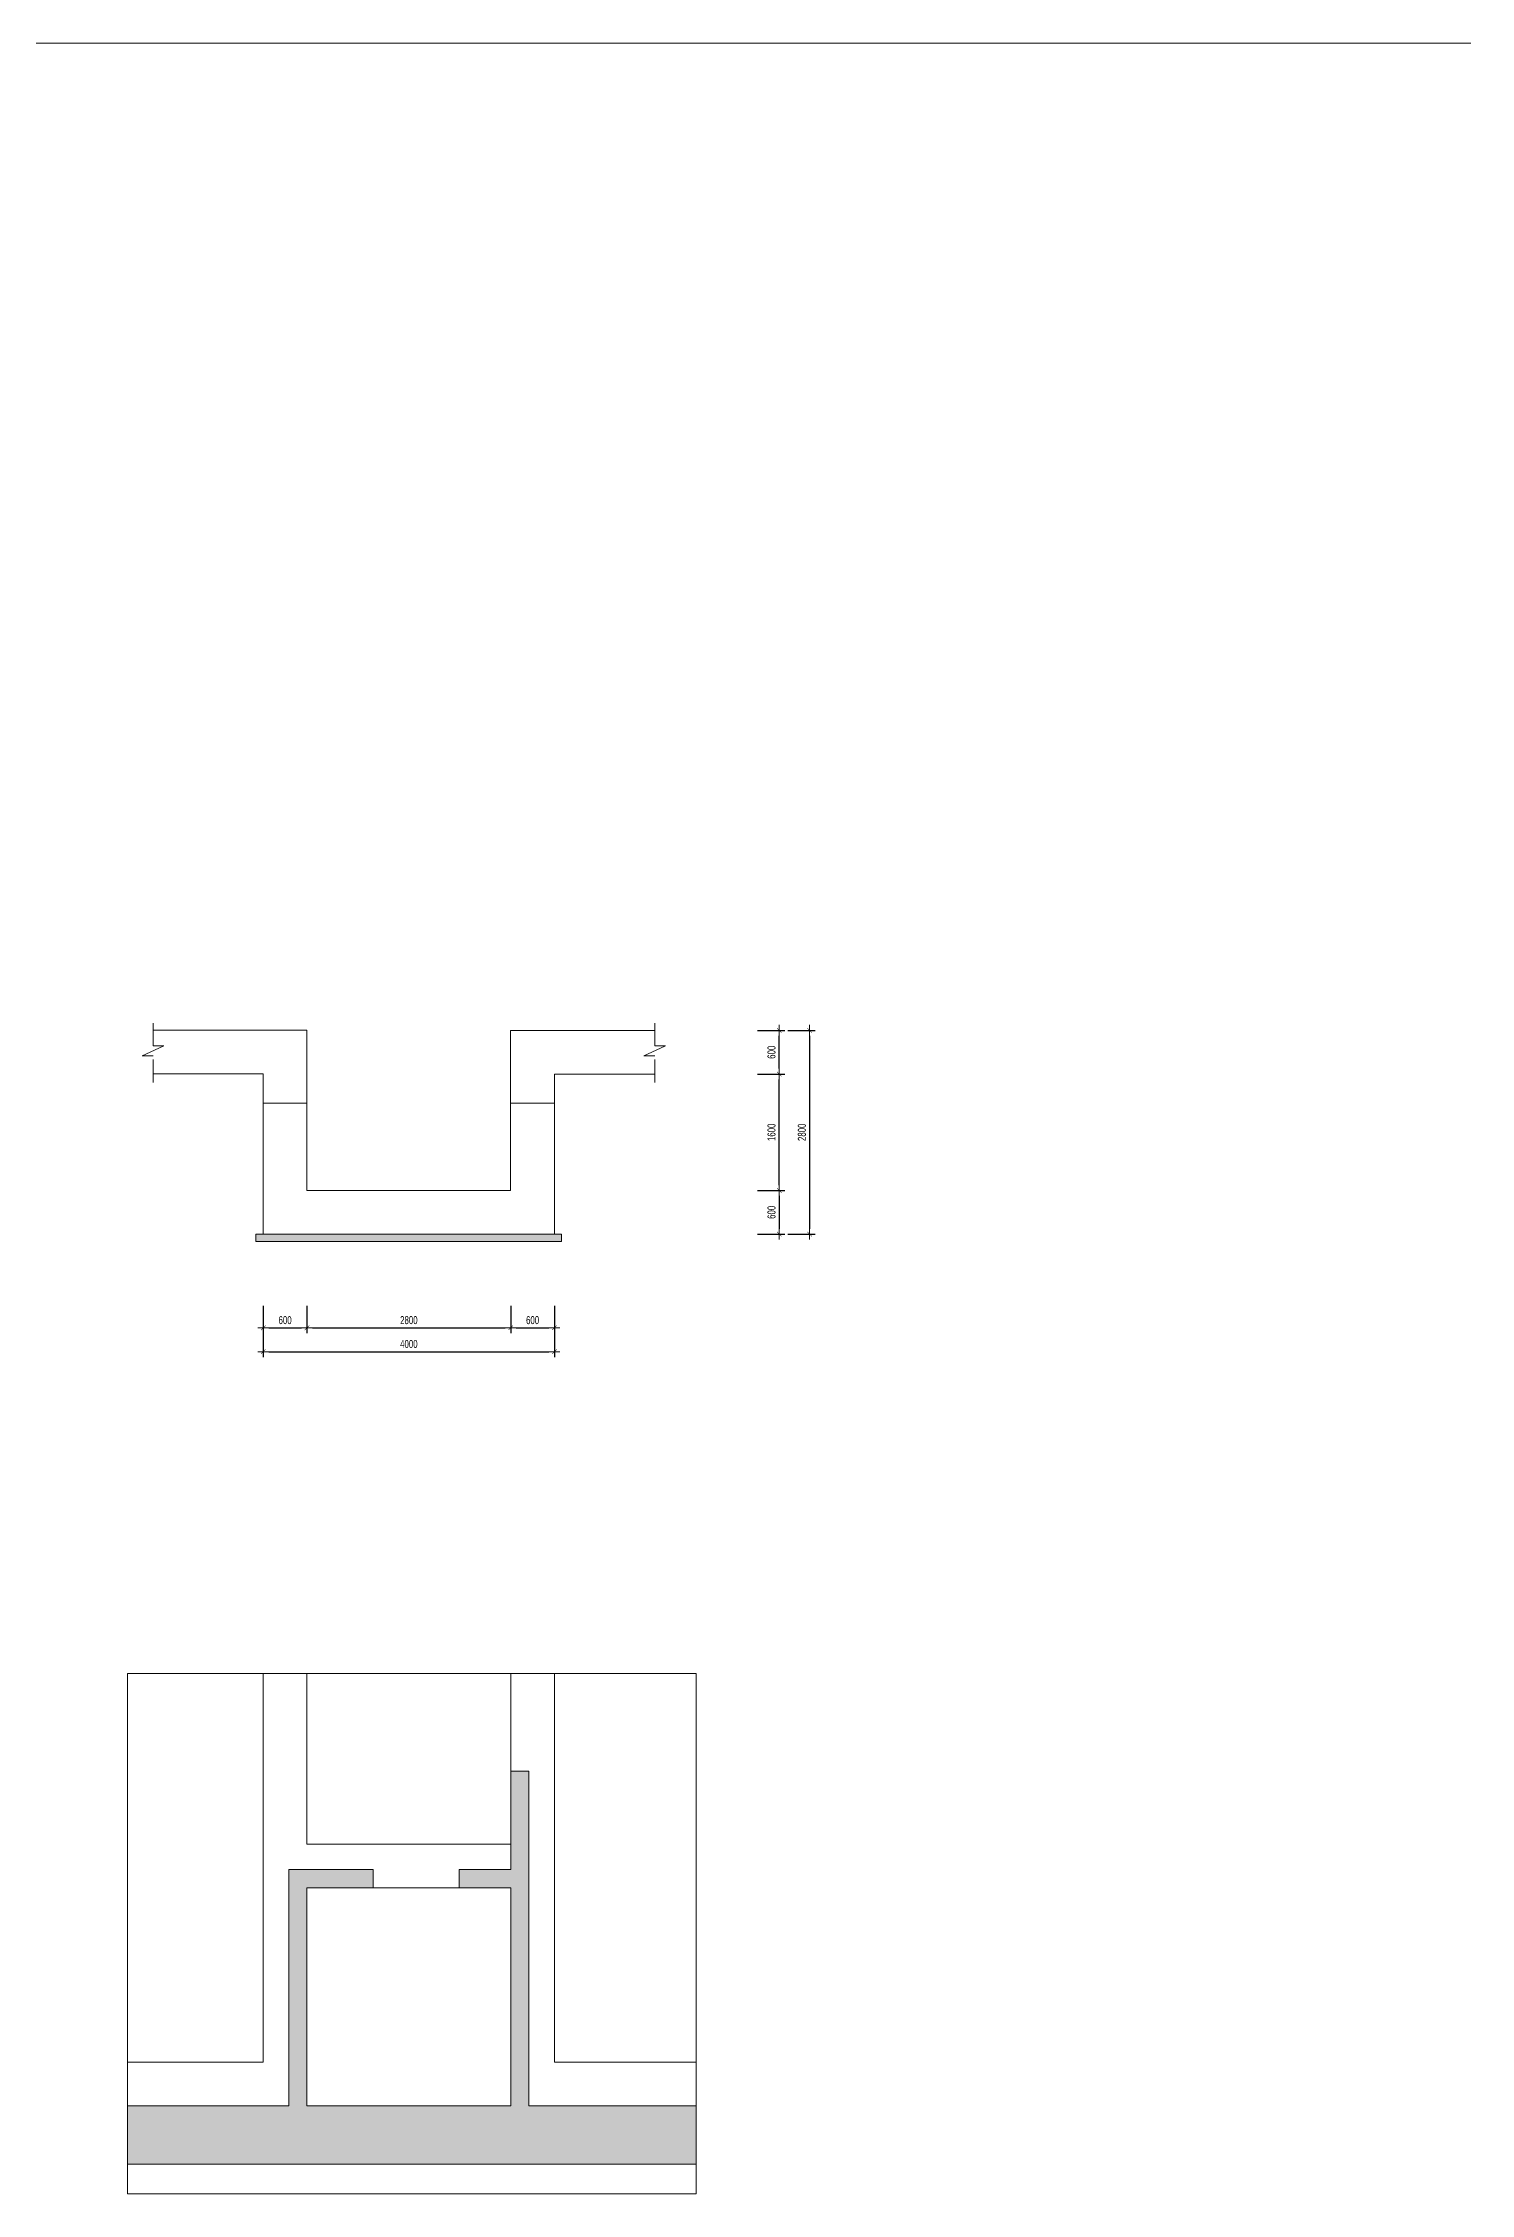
# Model space of a CAD drawing. Header units: millimetres. Extents: x -259680 to 389590, y -106473 to 139263.
# Drawn here: x 90575 to 110190, y -54613 to -25050 of the extents above; entities that cross this region are included whole.
import ezdxf

# ---------------------------------------------------------------- set-up
doc = ezdxf.new("R2010")
doc.units = ezdxf.units.MM
doc.linetypes.add('HIDDEN2', pattern=[4.7625, 3.175, -1.5875])
doc.layers.get('Defpoints').update_dxf_attribs({"color": 151, "lineweight": 9})
for name, color, linetype, lineweight in [('$0$NDC_S_THIN LINE', 7, 'Continuous', 20), ('NDC_S_DIM', 1, 'Continuous', 15), ('NDC_S_HATCH MATERIAL', 8, 'Continuous', 13), ('NDC_S_HIDDEN', 8, 'HIDDEN2', 13), ('NDC_S_SLAB', 2, 'Continuous', 20)]:
    doc.layers.add(name, color=color, linetype=linetype, lineweight=lineweight)
doc.styles.add('NDC_DIM', font='', dxfattribs={"width": 0.75})
doc.styles.get('NDC_DIM').set_extended_font_data('Dotum')
doc.dimstyles.new('NDC_dim_50', dxfattribs={"dimscale": 50, "dimtxt": 2.2, "dimasz": 1.5, "dimexe": 1.5, "dimexo": 2.5, "dimgap": 1, "dimtad": 1, "dimdec": 0, "dimzin": 0, "dimdsep": 46, "dimtxsty": 'NDC_DIM', "dimblk": 'DIMMARK', "dimcen": 0.09, "dimdle": 1.2, "dimclrd": 1, "dimclre": 1, "dimclrt": 3, "dimadec": 0, "dimazin": 0, "dimtfac": 1, "dimtdec": 0, "dimtix": 1, "dimtofl": 0, "dimtmove": 0, "dimatfit": 3, "dimfxl": 6, "dimfxlon": 1, "dimtolj": 1, "dimtzin": 0, "dimarcsym": 0})

# ---------------------------------------------------------------- blocks, each defined once
blk = doc.blocks.new('DIMMARK')
at = {"layer": 'NDC_S_DIM', "color": 1}
blk.add_line((-1.5, 0), (1, 0), dxfattribs=at)
at = {"layer": 'NDC_S_DIM', "color": 2, "const_width": 0.1}
blk.add_lwpolyline([(-0.42, -0.42), (0.42, 0.42)], dxfattribs=at)
blk = doc.blocks.new('*D374')
at = {"layer": 'Defpoints', "color": 0, "ltscale": 100, "transparency": 16777216}
for p in [(93600, -41943), (94200, -41943), (94200, -42708)]:
    blk.add_point(p, dxfattribs=at)
at = {"layer": 'NDC_S_DIM', "color": 1, "lineweight": -2, "ltscale": 100, "transparency": 16777216}
for p, q in [((93600, -42408), (93600, -42783)), ((94200, -42408), (94200, -42783)), ((93675, -42708), (94125, -42708))]:
    blk.add_line(p, q, dxfattribs=at)
at = {"layer": 'NDC_S_DIM', "color": 1, "lineweight": -2, "ltscale": 100, "transparency": 16777216, "xscale": 75, "yscale": 75, "zscale": 75, "rotation": 180}
blk.add_blockref('DIMMARK', (93600, -42708), dxfattribs=at)
at = {"layer": 'NDC_S_DIM', "color": 1, "lineweight": -2, "ltscale": 100, "transparency": 16777216, "xscale": 75, "yscale": 75, "zscale": 75}
blk.add_blockref('DIMMARK', (94200, -42708), dxfattribs=at)
at = {"layer": 'NDC_S_DIM', "color": 3, "ltscale": 100, "transparency": 16777216, "insert": (93900, -42603), "char_height": 110, "attachment_point": 5, "style": 'NDC_DIM'}
blk.add_mtext('\\A1;600', dxfattribs=at)
blk = doc.blocks.new('*D375')
at = {"layer": 'Defpoints', "color": 0, "ltscale": 100, "transparency": 16777216}
for p in [(94200, -41943), (97000, -41926), (97000, -42708)]:
    blk.add_point(p, dxfattribs=at)
at = {"layer": 'NDC_S_DIM', "color": 1, "lineweight": -2, "ltscale": 100, "transparency": 16777216}
for p, q in [((94200, -42408), (94200, -42783)), ((97000, -42408), (97000, -42783)), ((94275, -42708), (96925, -42708))]:
    blk.add_line(p, q, dxfattribs=at)
at = {"layer": 'NDC_S_DIM', "color": 1, "lineweight": -2, "ltscale": 100, "transparency": 16777216, "xscale": 75, "yscale": 75, "zscale": 75, "rotation": 180}
blk.add_blockref('DIMMARK', (94200, -42708), dxfattribs=at)
at = {"layer": 'NDC_S_DIM', "color": 1, "lineweight": -2, "ltscale": 100, "transparency": 16777216, "xscale": 75, "yscale": 75, "zscale": 75}
blk.add_blockref('DIMMARK', (97000, -42708), dxfattribs=at)
at = {"layer": 'NDC_S_DIM', "color": 3, "ltscale": 100, "transparency": 16777216, "insert": (95600, -42603), "char_height": 110, "attachment_point": 5, "style": 'NDC_DIM'}
blk.add_mtext('\\A1;2800', dxfattribs=at)
blk = doc.blocks.new('*D376')
at = {"layer": 'Defpoints', "color": 0, "ltscale": 100, "transparency": 16777216}
for p in [(97000, -41926), (97600, -41846), (97600, -42708)]:
    blk.add_point(p, dxfattribs=at)
at = {"layer": 'NDC_S_DIM', "color": 1, "lineweight": -2, "ltscale": 100, "transparency": 16777216}
for p, q in [((97000, -42408), (97000, -42783)), ((97600, -42408), (97600, -42783)), ((97075, -42708), (97525, -42708))]:
    blk.add_line(p, q, dxfattribs=at)
at = {"layer": 'NDC_S_DIM', "color": 1, "lineweight": -2, "ltscale": 100, "transparency": 16777216, "xscale": 75, "yscale": 75, "zscale": 75, "rotation": 180}
blk.add_blockref('DIMMARK', (97000, -42708), dxfattribs=at)
at = {"layer": 'NDC_S_DIM', "color": 1, "lineweight": -2, "ltscale": 100, "transparency": 16777216, "xscale": 75, "yscale": 75, "zscale": 75}
blk.add_blockref('DIMMARK', (97600, -42708), dxfattribs=at)
at = {"layer": 'NDC_S_DIM', "color": 3, "ltscale": 100, "transparency": 16777216, "insert": (97300, -42603), "char_height": 110, "attachment_point": 5, "style": 'NDC_DIM'}
blk.add_mtext('\\A1;600', dxfattribs=at)
blk = doc.blocks.new('*D377')
at = {"layer": 'Defpoints', "color": 0, "ltscale": 100, "transparency": 16777216}
for p in [(93600, -41943), (97600, -41846), (97600, -43036)]:
    blk.add_point(p, dxfattribs=at)
at = {"layer": 'NDC_S_DIM', "color": 1, "lineweight": -2, "ltscale": 100, "transparency": 16777216}
for p, q in [((93600, -42736), (93600, -43111)), ((97600, -42736), (97600, -43111)), ((93675, -43036), (97525, -43036))]:
    blk.add_line(p, q, dxfattribs=at)
at = {"layer": 'NDC_S_DIM', "color": 1, "lineweight": -2, "ltscale": 100, "transparency": 16777216, "xscale": 75, "yscale": 75, "zscale": 75, "rotation": 180}
blk.add_blockref('DIMMARK', (93600, -43036), dxfattribs=at)
at = {"layer": 'NDC_S_DIM', "color": 1, "lineweight": -2, "ltscale": 100, "transparency": 16777216, "xscale": 75, "yscale": 75, "zscale": 75}
blk.add_blockref('DIMMARK', (97600, -43036), dxfattribs=at)
at = {"layer": 'NDC_S_DIM', "color": 3, "ltscale": 100, "transparency": 16777216, "insert": (95600, -42931), "char_height": 110, "attachment_point": 5, "style": 'NDC_DIM'}
blk.add_mtext('\\A1;4000', dxfattribs=at)
blk = doc.blocks.new('*D378')
at = {"layer": 'Defpoints', "color": 0, "ltscale": 100, "transparency": 16777216}
for p in [(100245, -40821), (100245, -41421), (100688, -41421)]:
    blk.add_point(p, dxfattribs=at)
at = {"layer": 'NDC_S_DIM', "color": 1, "lineweight": -2, "ltscale": 100, "transparency": 16777216}
for p, q in [((100388, -40821), (100763, -40821)), ((100688, -40896), (100688, -41346)), ((100388, -41421), (100763, -41421))]:
    blk.add_line(p, q, dxfattribs=at)
at = {"layer": 'NDC_S_DIM', "color": 1, "lineweight": -2, "ltscale": 100, "transparency": 16777216, "xscale": 75, "yscale": 75, "zscale": 75}
for p, rotation in [((100688, -40821), 90), ((100688, -41421), 270)]:
    blk.add_blockref('DIMMARK', p, dxfattribs=dict(at, rotation=rotation))
at = {"layer": 'NDC_S_DIM', "color": 3, "ltscale": 100, "transparency": 16777216, "insert": (100582, -41121), "char_height": 110, "attachment_point": 5, "rotation": 90, "style": 'NDC_DIM'}
blk.add_mtext('\\A1;600', dxfattribs=at)
blk = doc.blocks.new('*D379')
at = {"layer": 'Defpoints', "color": 0, "ltscale": 100, "transparency": 16777216}
for p in [(100224, -39221), (100688, -39221), (100245, -40821)]:
    blk.add_point(p, dxfattribs=at)
at = {"layer": 'NDC_S_DIM', "color": 1, "lineweight": -2, "ltscale": 100, "transparency": 16777216}
for p, q in [((100388, -39221), (100763, -39221)), ((100688, -40746), (100688, -39296)), ((100388, -40821), (100763, -40821))]:
    blk.add_line(p, q, dxfattribs=at)
at = {"layer": 'NDC_S_DIM', "color": 1, "lineweight": -2, "ltscale": 100, "transparency": 16777216, "xscale": 75, "yscale": 75, "zscale": 75}
for p, rotation in [((100688, -39221), 90), ((100688, -40821), 270)]:
    blk.add_blockref('DIMMARK', p, dxfattribs=dict(at, rotation=rotation))
at = {"layer": 'NDC_S_DIM', "color": 3, "ltscale": 100, "transparency": 16777216, "insert": (100582, -40021), "char_height": 110, "attachment_point": 5, "rotation": 90, "style": 'NDC_DIM'}
blk.add_mtext('\\A1;1600', dxfattribs=at)
blk = doc.blocks.new('*D419')
at = {"layer": 'Defpoints', "color": 0, "ltscale": 100, "transparency": 16777216}
for p in [(100224, -38621), (100688, -38621), (100224, -39221)]:
    blk.add_point(p, dxfattribs=at)
at = {"layer": 'NDC_S_DIM', "color": 1, "lineweight": -2, "ltscale": 100, "transparency": 16777216}
for p, q in [((100388, -38621), (100763, -38621)), ((100688, -39146), (100688, -38696)), ((100388, -39221), (100763, -39221))]:
    blk.add_line(p, q, dxfattribs=at)
at = {"layer": 'NDC_S_DIM', "color": 1, "lineweight": -2, "ltscale": 100, "transparency": 16777216, "xscale": 75, "yscale": 75, "zscale": 75}
for p, rotation in [((100688, -38621), 90), ((100688, -39221), 270)]:
    blk.add_blockref('DIMMARK', p, dxfattribs=dict(at, rotation=rotation))
at = {"layer": 'NDC_S_DIM', "color": 3, "ltscale": 100, "transparency": 16777216, "insert": (100582, -38921), "char_height": 110, "attachment_point": 5, "rotation": 90, "style": 'NDC_DIM'}
blk.add_mtext('\\A1;600', dxfattribs=at)
blk = doc.blocks.new('*D420')
at = {"layer": 'Defpoints', "color": 0, "ltscale": 100, "transparency": 16777216}
for p in [(100224, -38621), (100245, -41421), (101105, -41421)]:
    blk.add_point(p, dxfattribs=at)
at = {"layer": 'NDC_S_DIM', "color": 1, "lineweight": -2, "ltscale": 100, "transparency": 16777216}
for p, q in [((100805, -38621), (101180, -38621)), ((101105, -38696), (101105, -41346)), ((100805, -41421), (101180, -41421))]:
    blk.add_line(p, q, dxfattribs=at)
at = {"layer": 'NDC_S_DIM', "color": 1, "lineweight": -2, "ltscale": 100, "transparency": 16777216, "xscale": 75, "yscale": 75, "zscale": 75}
for p, rotation in [((101105, -38621), 90), ((101105, -41421), 270)]:
    blk.add_blockref('DIMMARK', p, dxfattribs=dict(at, rotation=rotation))
at = {"layer": 'NDC_S_DIM', "color": 3, "ltscale": 100, "transparency": 16777216, "insert": (100999, -40021), "char_height": 110, "attachment_point": 5, "rotation": 90, "style": 'NDC_DIM'}
blk.add_mtext('\\A1;2800', dxfattribs=at)

msp = doc.modelspace()

# ---------------------------------------------------------------- hatches: boundary and pattern name
at = {"layer": '$0$NDC_S_THIN LINE', "ltscale": 100}
h = msp.add_hatch(dxfattribs=at)
h.set_pattern_fill('BTLOT', color=251, scale=10, pattern_type=2)
h.set_pattern_definition([(50, (0, 0), (71.726018, -6.275213), [7.5, -82.5]), (355, (0, 0), (-13.875133, 75.219213), [6, -66]), (100.451444, (5.98, -0.52), (57.850885, 68.944), [6.37402, -70.11421]), (46.1842, (0, 20), (106.72413, -16.55193), [11.25, -123.75]), (96.63564, (8.89, 18.62), (93.46619, 97.41186), [9.56103, -105.17138]), (351.18416, (0, 20), (93.4662, 97.41186), [9, -99]), (21, (10, 15), (59.690705, -40.26189), [7.5, -82.5]), (326, (10, 15), (24.331533, 72.515005), [6, -66]), (71.451445, (14.974, 11.645), (84.022238, 32.253115), [6.37402, -70.11421]), (37.5, (0, 0), (1.2159855, 33.2893854), [0, -65.2, 0, -67, 0, -66.25]), (7.5, (0, 0), (26.306954, 39.441171), [0, -38.2, 0, -63.7, 0, -25.25]), (327.5, (-22.3, 0), (53.3822436, -2.255487), [0, -25, 0, -78, 0, -103.5]), (317.5, (-32.3, 0), (58.318617, 10.010498), [0, -32.5, 0, -51.8, 0, -73.5])])
h.paths.add_polyline_path([(97698.6, -41420.9), (97598.6, -41420.9), (93600, -41419.2), (93500, -41419.2), (93500, -41520.9), (97698.6, -41520.9)])
h = msp.add_hatch(color=251, dxfattribs=at)
h.dxf.hatch_style = 1
h.paths.add_polyline_path([(99545.8, -53403.2), (97250, -53403.2), (97250, -48803.2), (97000, -48803.2), (97000, -50153.2), (96290, -50153.2), (96290, -50403.2), (97000, -50403.2), (97000, -53403.2), (94200, -53403.2), (94200, -50403.2), (95110, -50403.2), (95110, -50153.2), (93950, -50153.2), (93950, -53403.2), (91733.5, -53403.2), (91733.5, -54203.2), (99545.8, -54203.2)])

# ---------------------------------------------------------------- linework, layer by layer
at = {"layer": 'NDC_S_DIM', "ltscale": 100}
msp.add_line((29200, -25050), (110190, -25050), dxfattribs=at)
msp.add_lwpolyline([(91733.5, -54612.7), (99545.8, -54612.7), (99545.8, -47457.6), (91733.5, -47457.6)], close=True, dxfattribs=at)
at = {"layer": 'NDC_S_HATCH MATERIAL', "ltscale": 100}
for p, q in [((93600, -41419.2), (93500, -41419.2)), ((93500, -41420.9), (93500, -41520.9)), ((97698.6, -41520.9), (93500, -41520.9)), ((97598.6, -41420.9), (97698.6, -41420.9)), ((97698.6, -41420.9), (97698.6, -41520.9))]:
    msp.add_line(p, q, dxfattribs=at)
at = {"layer": 'NDC_S_HIDDEN', "ltscale": 100}
for p, q in [((92086.9, -38519.5), (92086.9, -38830.5)), ((98978.7, -38520.6), (98978.7, -38831.6)), ((91935.4, -38971.1), (92235.6, -38830.5)), ((92086.9, -38971.1), (91935.4, -38971.1)), ((92086.9, -38830.5), (92235.6, -38830.5)), ((92086.9, -39335.8), (92086.9, -38971.1)), ((98827.2, -38972.2), (99127.5, -38831.6)), ((98978.7, -38972.2), (98827.2, -38972.2)), ((98978.7, -38831.6), (99127.5, -38831.6)), ((98978.7, -39336.9), (98978.7, -38972.2))]:
    msp.add_line(p, q, dxfattribs=at)
at = {"layer": 'NDC_S_SLAB', "ltscale": 100}
for p, q in [((92086.9, -38619.5), (94200, -38619.5)), ((94200, -38619.5), (94200, -40819.5)), ((96998, -40820.6), (96998, -38620.6)), ((96998, -38620.6), (98978.7, -38620.6)), ((92086.9, -39219.5), (93600, -39219.5)), ((93600, -39219.5), (93600, -41419.2)), ((97598.6, -39220.6), (97598.6, -41420.9)), ((97598.6, -39220.6), (98978.7, -39220.6)), ((93600, -39619.5), (94200, -39619.5)), ((96998, -39619.5), (97598, -39619.5)), ((94200, -40819.5), (96998, -40820.6)), ((93600, -41419.2), (97598.6, -41420.9)), ((93600, -52803.2), (93600, -47457.6)), ((94200, -49803.2), (94200, -47457.6)), ((97000, -48803.2), (97000, -47457.6)), ((97600, -52803.2), (97600, -47457.6)), ((97000, -49803.2), (94200, -49803.2)), ((95110, -50403.2), (96290, -50403.2)), ((93600, -52803.2), (91733.5, -52803.2)), ((99545.8, -52803.2), (97600, -52803.2))]:
    msp.add_line(p, q, dxfattribs=at)
msp.add_lwpolyline([(95110, -50153.2), (93950, -50153.2), (93950, -53403.2), (91733.5, -53403.2), (91733.5, -54203.2), (99545.8, -54203.2), (99545.8, -53403.2), (97250, -53403.2), (97250, -48803.2), (97000, -48803.2), (97000, -50153.2), (96290, -50153.2), (96290, -50403.2), (97000, -50403.2), (97000, -53403.2), (94200, -53403.2), (94200, -50403.2), (95110, -50403.2)], close=True, dxfattribs=at)

# ---------------------------------------------------------------- dimensions: what is measured, and where the dimension line sits
at = {"layer": 'NDC_S_DIM', "ltscale": 100}
for base, p1, p2, picture, middle in [((100687.5, -38620.6), (100223.8, -39220.6), (100223.8, -38620.6), '*D419', (100582.5, -38920.6)), ((101104.5, -41420.6), (100223.8, -38620.6), (100245, -41420.6), '*D420', (100999.4, -40020.6)), ((100687.5, -39220.6), (100245, -40820.6), (100223.8, -39220.6), '*D379', (100582.5, -40020.6)), ((100687.5, -41420.6), (100245, -40820.6), (100245, -41420.6), '*D378', (100582.5, -41120.6))]:
    dim = msp.add_linear_dim(base=base, p1=p1, p2=p2, angle=90, dimstyle='NDC_dim_50', dxfattribs=at)
    dim.commit()
    dim.dimension.update_dxf_attribs({"geometry": picture, "text_midpoint": middle})
for base, p1, p2, picture, middle in [((97600, -43035.9), (93600, -41943.4), (97600, -41846.2), '*D377', (95600, -42930.8)), ((94200, -42708.3), (93600, -41943.4), (94200, -41943.4), '*D374', (93900, -42603.2)), ((97000, -42708.3), (94200, -41943.4), (97000, -41926.2), '*D375', (95600, -42603.2)), ((97600, -42708.3), (97000, -41926.2), (97600, -41846.2), '*D376', (97300, -42603.2))]:
    dim = msp.add_linear_dim(base=base, p1=p1, p2=p2, dimstyle='NDC_dim_50', dxfattribs=at)
    dim.commit()
    dim.dimension.update_dxf_attribs({"geometry": picture, "text_midpoint": middle})

doc.saveas('drawing.dxf')
